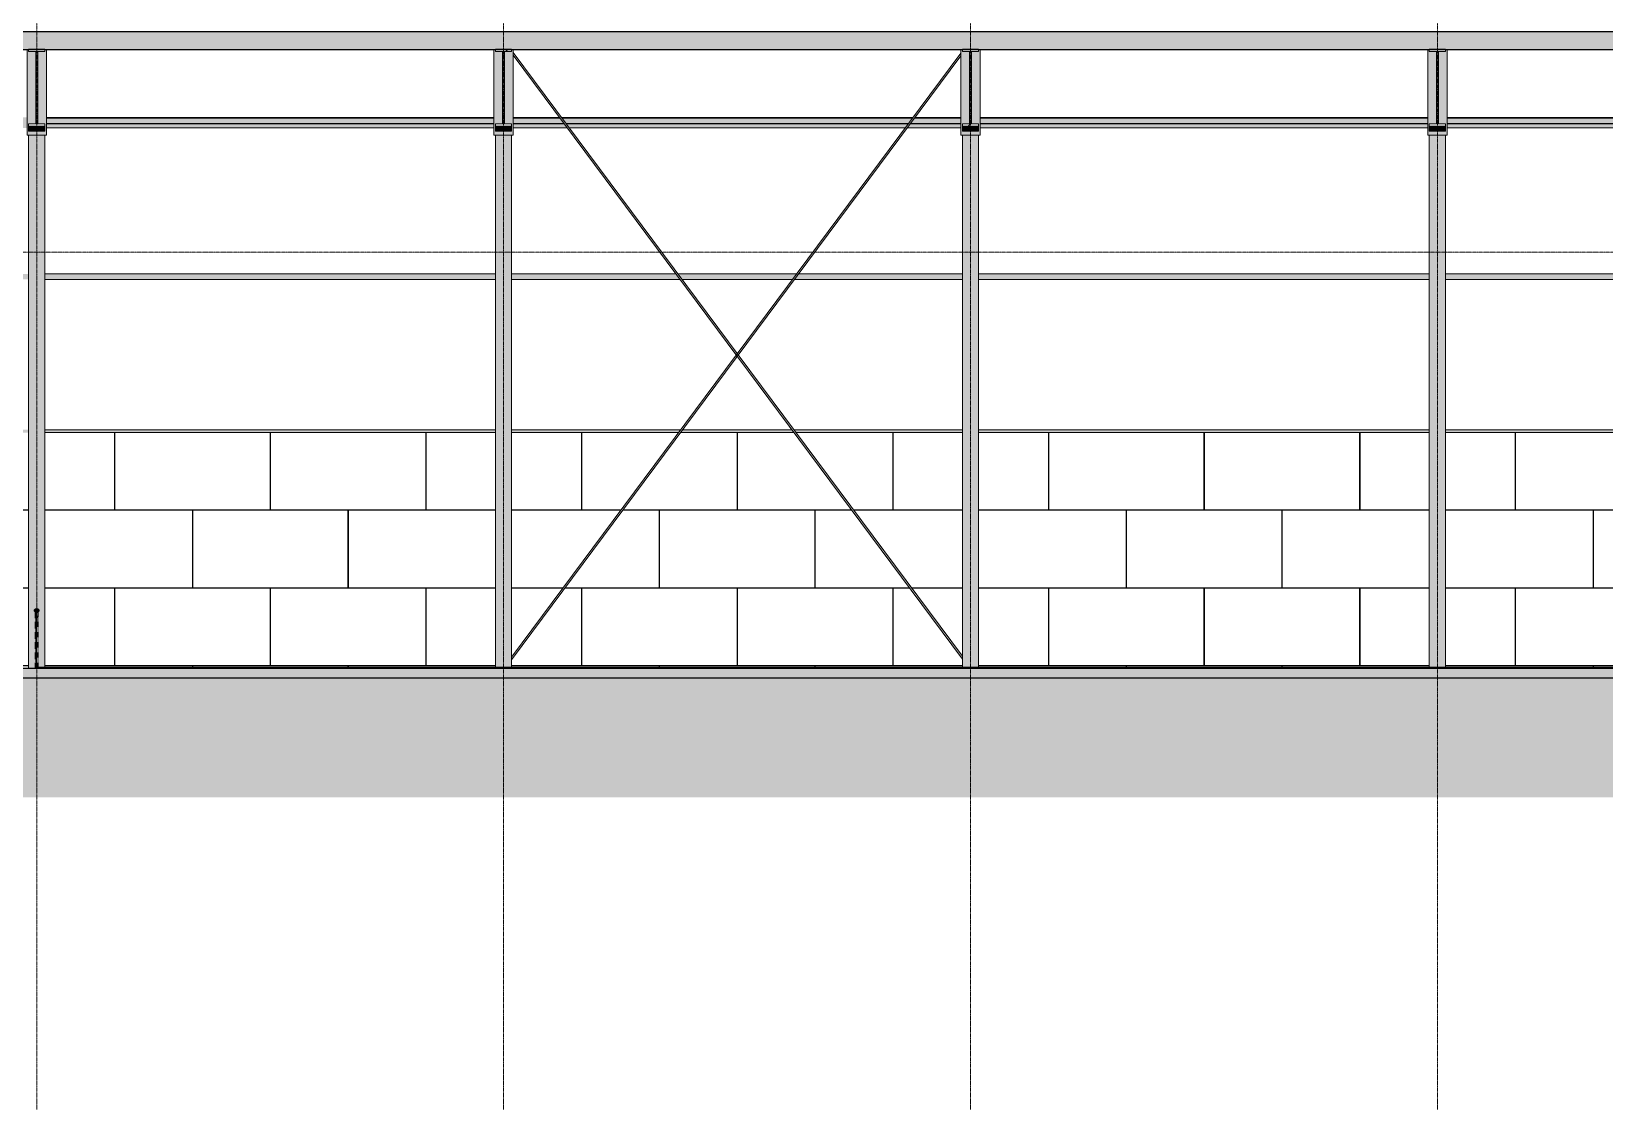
# Model space of a CAD drawing. Header units: inches. Extents: x 21380 to 98133, y -290 to 853.
# Drawn here: x 23083 to 24058, y -273 to 395 of the extents above; entities that cross this region are included whole.
import ezdxf

# ---------------------------------------------------------------- set-up
doc = ezdxf.new("R2010")
doc.units = ezdxf.units.IN
doc.header["$MEASUREMENT"] = 0
doc.linetypes.add('Dash 1_16_', pattern=[0.125, 0.0625, -0.0625])
doc.linetypes.add('Grid Line 1_2_', pattern=[0.875, 0.5, -0.125, 0.125, -0.125])
for name, color, linetype, lineweight in [('A-CLNG', 13, 'Continuous', 9), ('A-CLNG-PATT', 13, 'Continuous', 25), ('A-FLOR', 192, 'Continuous', 9), ('A-FLOR-HRAL', 11, 'Continuous', 9), ('A-FLOR-LEVL', 51, 'Continuous', 9), ('A-FLOR-PATT', 8, 'Continuous', 25), ('A-WALL', 113, 'Continuous', 9), ('A-WALL-PATT', 111, 'Continuous', 25), ('C-TOPO', 7, 'Continuous', 9), ('S-BEAM', 12, 'Continuous', 9), ('S-GRID', 1, 'Continuous', 9)]:
    doc.layers.add(name, color=color, linetype=linetype, lineweight=lineweight)
pattern_1 = [(45, (22097.104, 100.19), (-19.00703, 19.00703), []), (45, (22097.104, 128.99), (-19.00703, 19.00703), [])]

# ---------------------------------------------------------------- blocks, each defined once
blk = doc.blocks.new('Struct_Xcel_Sports Complex_rvt-1-Building Section - East_West looking North')
at = {"layer": 'A-FLOR-PATT', "lineweight": 9}
h = blk.add_hatch(dxfattribs=at)
h.set_pattern_fill('FP_8', style=0, pattern_type=2)
h.set_pattern_definition([(50, (22097.104, 100.19), (55.0854, -4.81984), [5.76, -63.36]), (355, (22097.104, 100.19), (-10.6557, 57.7685), [4.608, -50.688]), (100.451, (22101.695, 99.787), (44.4295, 52.94866), [4.895, -53.848]), (46.184, (22097.104, 115.55), (81.9644, -12.7121), [8.64, -95.04]), (96.636, (22103.935, 114.49), (71.7815, 74.8124), [7.343, -80.772]), (351.184, (22097.1, 115.55), (71.782, 74.8124), [6.912, -76.032]), (21, (22104.784, 111.71), (45.84207, -30.92146), [5.76, -63.36]), (326, (22104.784, 111.71), (18.6871, 55.6915), [4.608, -50.688]), (71.451, (22108.605, 109.13), (64.5289, 24.7701), [4.895, -53.848]), (37.5, (22097.104, 100.189), (0.93389, 25.56682), [2.534, -47.539, 2.534, -48.922, -50.88]), (37.5, (22097.104, 100.189), (0.93389, 25.56682), [-101.53, 2.534, -48.346]), (7.5, (22097.104, 100.19), (20.20404, 30.2913), [2.534, -26.803, 2.534, -46.387, -19.392]), (7.5, (22097.104, 100.19), (20.20404, 30.2913), [-78.259, 2.534, -16.858]), (327.5, (22079.978, 100.19), (40.99778, -1.7324), [2.534, -16.666, 2.534, -57.37, -79.488]), (327.5, (22079.978, 100.19), (40.99778, -1.7324), [-79.104, 2.534, -76.954]), (317.5, (22072.298, 100.19), (44.78888, 7.68784), [2.534, -22.426, 2.534, -37.248, -56.448]), (317.5, (22072.298, 100.19), (44.78888, 7.68784), [-64.742, 2.534, -53.914])])
h.paths.add_polyline_path([(22772.64, -6), (26273.39, -6), (26273.39, 0), (22772.64, 0), (22772.64, -1.69)], flags=0)
at = {"layer": 'A-FLOR', "color": 250, "lineweight": 25}
for p, q in [((26273.39, 0), (22772.64, 0)), ((26273.39, -6), (22772.64, -6))]:
    blk.add_line(p, q, dxfattribs=at)
blk = doc.blocks.new('Railing - 3_4_-939654-Building Section - East_West looking North')
at = {"layer": 'A-FLOR-HRAL', "linetype": 'Dash 1_16_', "transparency": 33554432}
blk.add_hatch(color=256, dxfattribs=at).paths.add_polyline_path([(23085.88, 0), (23085.89, 0), (23085.89, 1), (23086.27, 1), (23086.27, 34.87), (23085.52, 34.87), (23085.52, 0), (23085.63, 0)], flags=0)
at = {"layer": 'A-FLOR-HRAL', "linetype": 'Dash 1_16_'}
for p, q in [((23086.27, 34.87), (23085.52, 34.87)), ((23085.52, 34.87), (23085.52, 32.5)), ((23085.52, 34.87), (23086.27, 34.87)), ((23085.52, 31.5), (23085.52, 34.87)), ((23085.52, 32.5), (23085.52, 31.5)), ((23085.52, 31.5), (23085.52, 28.5)), ((23085.52, 28.5), (23085.52, 31.5)), ((23086.27, 32.5), (23086.27, 34.87)), ((23086.27, 32.5), (23086.27, 34.87)), ((23086.27, 31.5), (23086.27, 32.5)), ((23086.27, 31.5), (23086.27, 32.5)), ((23086.27, 28.5), (23086.27, 31.5)), ((23086.27, 28.5), (23086.27, 31.5)), ((23085.52, 28.5), (23085.52, 27.5)), ((23085.52, 27.5), (23085.52, 28.5)), ((23085.52, 27.5), (23085.52, 0)), ((23085.52, 0), (23085.52, 27.5)), ((23086.27, 27.5), (23086.27, 28.5)), ((23086.27, 27.5), (23086.27, 28.5)), ((23086.27, 1), (23086.27, 27.5)), ((23086.27, 1), (23086.27, 27.5))]:
    blk.add_line(p, q, dxfattribs=at)
blk = doc.blocks.new('Railing - 2_ 8_-V20-Building Section - East_West looking North')
at = {"layer": 'A-FLOR-HRAL', "transparency": 33554432}
blk.add_hatch(color=256, dxfattribs=at).paths.add_polyline_path([(23085.88, 4), (23085.88, 27.5), (23085.63, 27.5), (23085.63, 4)], flags=0)
at = {"layer": 'A-FLOR-HRAL', "linetype": 'Dash 1_16_'}
for p, q in [((23085.63, 27.5), (23085.63, 4)), ((23085.88, 27.5), (23085.63, 27.5)), ((23085.88, 4), (23085.88, 27.5)), ((23085.88, 4), (23085.63, 4))]:
    blk.add_line(p, q, dxfattribs=at)
at = {"layer": 'A-FLOR-HRAL'}
for p, q in [((23085.63, 27.5), (23085.63, 4)), ((23085.63, 27.5), (23085.88, 27.5)), ((23085.88, 4), (23085.88, 27.5)), ((23085.63, 4), (23085.88, 4))]:
    blk.add_line(p, q, dxfattribs=at)
blk = doc.blocks.new('Railing - 2_ x 1_2_-V21-Building Section - East_West looking North')
at = {"layer": 'A-FLOR-HRAL', "linetype": 'Dash 1_16_', "transparency": 33554432}
blk.add_hatch(color=256, dxfattribs=at).paths.add_polyline_path([(23084.89, 0), (23085.89, 0), (23085.89, 1), (23086.89, 1), (23086.89, 34.87), (23084.89, 34.87), (23084.89, 27.5)], flags=0)
at = {"layer": 'A-FLOR-HRAL', "linetype": 'Dash 1_16_'}
for p, q in [((23086.89, 34.87), (23084.89, 34.87)), ((23084.89, 34.87), (23084.89, 0)), ((23084.89, 34.87), (23086.89, 34.87)), ((23084.89, 0), (23084.89, 34.87)), ((23086.89, 1), (23086.89, 34.87)), ((23086.89, 1), (23086.89, 34.87))]:
    blk.add_line(p, q, dxfattribs=at)
blk = doc.blocks.new('Railing - 2_ 8_-939652-Building Section - East_West looking North')
at = {"layer": 'A-FLOR-HRAL', "linetype": 'Dash 1_16_', "transparency": 33554432}
blk.add_hatch(color=256, dxfattribs=at).paths.add_polyline_path([(24603.647515, 4), (24603.647515, 27.5), (24603.397515, 27.5), (24603.397515, 4)], flags=0)
at = {"layer": 'A-FLOR-HRAL', "linetype": 'Dash 1_16_'}
for p, q in [((24603.397515, 4), (24603.397515, 27.5)), ((24603.397515, 27.5), (24603.397515, 4)), ((24603.397515, 27.5), (24603.647515, 27.5)), ((24603.397515, 27.5), (24603.647515, 27.5)), ((24603.647515, 4), (24603.647515, 27.5)), ((24603.647515, 27.5), (24603.647515, 4)), ((24603.647515, 4), (24603.397515, 4)), ((24603.397515, 4), (24603.647515, 4))]:
    blk.add_line(p, q, dxfattribs=at)
blk = doc.blocks.new('Railing - Railing-939582-Building Section - East_West looking North')
at = {"layer": 'A-FLOR-HRAL', "linetype": 'Dash 1_16_', "transparency": 33554432}
for points in [[(23085.73, 34.88), (23086.35, 34.93), (23086.89, 35.16), (23087.26, 35.54), (23087.36, 35.77), (23087.36, 36.23), (23087.1, 36.66), (23086.64, 36.97), (23086.05, 37.12), (23085.43, 37.07), (23084.89, 36.84), (23084.52, 36.46), (23084.42, 36.23), (23084.42, 35.77), (23084.68, 35.34), (23085.14, 35.03), (23085.43, 34.93)], [(23085.39, 31.5), (23086.39, 31.5), (23086.39, 32.5), (23085.39, 32.5)], [(23085.39, 27.5), (23086.39, 27.5), (23086.39, 28.5), (23085.39, 28.5)]]:
    blk.add_hatch(color=256, dxfattribs=at).paths.add_polyline_path(points, flags=0)
at = {"layer": 'A-FLOR-HRAL', "linetype": 'Dash 1_16_'}
for p, q in [((23084.39, 36), (23084.42, 36.23)), ((23084.42, 35.77), (23084.39, 36)), ((23084.42, 36.23), (23084.52, 36.46)), ((23085.43, 34.93), (23085.14, 35.03)), ((23085.39, 31.5), (23085.39, 32.5)), ((23085.39, 32.5), (23085.52, 32.5)), ((23085.52, 31.5), (23085.39, 31.5)), ((23085.73, 34.88), (23085.43, 34.93)), ((23085.52, 32.5), (23086.27, 32.5)), ((23086.27, 31.5), (23085.52, 31.5)), ((23085.73, 37.12), (23086.05, 37.12)), ((23086.05, 37.12), (23086.35, 37.07)), ((23086.27, 32.5), (23086.39, 32.5)), ((23086.39, 31.5), (23086.27, 31.5)), ((23086.39, 32.5), (23086.39, 31.5)), ((23086.89, 36.84), (23087.1, 36.66)), ((23087.1, 36.66), (23087.26, 36.46)), ((23087.26, 35.54), (23087.1, 35.34)), ((23087.26, 36.46), (23087.36, 36.23)), ((23087.36, 35.77), (23087.26, 35.54)), ((23087.36, 36.23), (23087.39, 36)), ((23087.39, 36), (23087.36, 35.77)), ((23085.39, 27.5), (23085.39, 28.5)), ((23085.39, 28.5), (23085.52, 28.5)), ((23085.52, 27.5), (23085.39, 27.5)), ((23085.52, 28.5), (23086.27, 28.5)), ((23085.63, 27.5), (23085.52, 27.5)), ((23085.88, 27.5), (23085.63, 27.5)), ((23086.27, 27.5), (23085.88, 27.5)), ((23086.27, 28.5), (23086.39, 28.5)), ((23086.39, 27.5), (23086.27, 27.5)), ((23086.39, 28.5), (23086.39, 27.5))]:
    blk.add_line(p, q, dxfattribs=at)
at = {"layer": 'A-FLOR-HRAL'}
for p, q in [((23086.39, 32.5), (23085.39, 32.5)), ((23085.39, 32.5), (23085.39, 31.5)), ((23085.39, 31.5), (23086.39, 31.5)), ((23086.39, 32.5), (23086.39, 31.5)), ((23086.39, 28.5), (23085.39, 28.5)), ((23085.39, 28.5), (23085.39, 27.5)), ((23085.39, 27.5), (23086.39, 27.5)), ((23086.39, 28.5), (23086.39, 27.5))]:
    blk.add_line(p, q, dxfattribs=at)
at = {"layer": 'A-FLOR-HRAL', "flags": 128}
for points in [[(23084.39, 36), (23084.42, 36.23), (23084.52, 36.46), (23084.68, 36.66), (23084.89, 36.84), (23085.14, 36.97), (23085.43, 37.07), (23085.73, 37.12), (23086.05, 37.12), (23086.35, 37.07), (23086.64, 36.97), (23086.89, 36.84), (23087.1, 36.66), (23087.26, 36.46), (23087.36, 36.23), (23087.39, 36)], [(23084.39, 36), (23084.42, 35.77), (23084.52, 35.54), (23084.68, 35.34), (23084.89, 35.16), (23085.14, 35.03), (23085.43, 34.93), (23085.73, 34.88), (23086.05, 34.88), (23086.35, 34.93), (23086.64, 35.03), (23086.89, 35.16), (23087.1, 35.34), (23087.26, 35.54), (23087.36, 35.77), (23087.39, 36)]]:
    blk.add_lwpolyline(points, dxfattribs=at)
at = {"layer": 'A-FLOR-HRAL', "linetype": 'Dash 1_16_', "flags": 128}
for points in [[(23084.68, 35.34), (23084.52, 35.54), (23084.42, 35.77)], [(23084.52, 36.46), (23084.68, 36.66), (23084.89, 36.84), (23085.14, 36.97)], [(23085.14, 35.03), (23084.89, 35.16), (23084.68, 35.34)], [(23085.14, 36.97), (23085.43, 37.07), (23085.73, 37.12)], [(23086.35, 34.93), (23086.05, 34.88), (23085.73, 34.88)], [(23086.35, 37.07), (23086.64, 36.97), (23086.89, 36.84)], [(23087.1, 35.34), (23086.89, 35.16), (23086.64, 35.03), (23086.35, 34.93)]]:
    blk.add_lwpolyline(points, dxfattribs=at)
for name in ['Railing - 2_ x 1_2_-V21-Building Section - East_West looking North', 'Railing - 2_ x 1_2_-V21-Building Section - East_West looking North', 'Railing - 3_4_-939654-Building Section - East_West looking North', 'Railing - 2_ 8_-V20-Building Section - East_West looking North']:
    blk.add_blockref(name, (0, 0))
at = {"extrusion": (0, 0, -1)}
blk.add_blockref('Railing - 2_ 8_-939652-Building Section - East_West looking North', (-47689.28, 0), dxfattribs=at)
blk = doc.blocks.new('columns and girder2 - one-V27-Building Section - East_West looking North')
at = {"layer": 'S-BEAM'}
for points in [[(23949.39, 330.48), (23960.39, 330.48), (23960.39, 383.47), (23959.39, 383.47), (23959.39, 382.3), (23955.02, 382.3), (23955.02, 337.54), (23959.39, 337.54), (23959.39, 332.92), (23949.39, 332.92), (23949.39, 337.54), (23953.77, 337.54), (23953.77, 382.3), (23949.39, 382.3), (23949.39, 383.47), (23948.39, 383.47), (23948.39, 330.48)], [(23949.39, 332.92), (23959.39, 332.92), (23959.39, 336.02), (23949.39, 336.02)], [(23949.39, 1), (23959.39, 1), (23959.39, 330.48), (23949.39, 330.48), (23949.39, 232.68)]]:
    blk.add_hatch(color=256, dxfattribs=at).paths.add_polyline_path(points, flags=0)
h = blk.add_hatch(dxfattribs=at)
h.set_pattern_fill('FP_1', color=256, style=0, pattern_type=2)
h.set_pattern_definition(pattern_1)
h.paths.add_polyline_path([(23953.77, 337.54), (23955.02, 337.54), (23955.02, 382.3), (23953.77, 382.3)], flags=0)
for p, q in [((23948.39, 330.48), (23948.39, 383.47)), ((23960.39, 383.47), (23960.39, 330.48)), ((23949.39, 332.92), (23949.39, 336.02)), ((23949.39, 332.92), (23959.39, 332.92)), ((23959.39, 336.02), (23959.39, 332.92)), ((23948.39, 330.48), (23960.39, 330.48)), ((23949.39, 1), (23949.39, 330.48)), ((23959.39, 330.48), (23959.39, 1))]:
    blk.add_line(p, q, dxfattribs=at)
at = {"layer": 'S-BEAM', "lineweight": 15}
for p, q in [((23949.39, 382.3), (23949.39, 383.8)), ((23949.39, 383.8), (23959.39, 383.8)), ((23949.39, 382.3), (23959.39, 382.3)), ((23953.77, 337.54), (23953.77, 382.3)), ((23953.77, 382.3), (23955.02, 382.3)), ((23955.02, 382.3), (23955.02, 337.54)), ((23959.39, 383.8), (23959.39, 382.3)), ((23949.39, 336.02), (23949.39, 337.54)), ((23949.39, 337.54), (23959.39, 337.54)), ((23949.39, 336.02), (23959.39, 336.02)), ((23953.77, 337.54), (23955.02, 337.54)), ((23959.39, 337.54), (23959.39, 336.02))]:
    blk.add_line(p, q, dxfattribs=at)
blk = doc.blocks.new('columns and girder2 - one-V28-Building Section - East_West looking North')
at = {"layer": 'S-BEAM'}
for points in [[(23664.27, 330.48), (23670.89, 330.48), (23670.89, 383.47), (23669.89, 383.47), (23669.89, 382.3), (23665.52, 382.3), (23665.52, 337.54), (23669.89, 337.54), (23669.89, 332.92), (23659.89, 332.92), (23659.89, 337.54), (23664.27, 337.54), (23664.27, 382.3), (23659.89, 382.3), (23659.89, 383.47), (23658.89, 383.47), (23658.89, 330.48), (23661.84, 330.48)], [(23659.89, 332.92), (23669.89, 332.92), (23669.89, 336.02), (23659.89, 336.02)], [(23659.89, 1), (23669.89, 1), (23669.89, 330.48), (23659.89, 330.48), (23659.89, 76.43)]]:
    blk.add_hatch(color=256, dxfattribs=at).paths.add_polyline_path(points, flags=0)
h = blk.add_hatch(dxfattribs=at)
h.set_pattern_fill('FP_1', color=256, style=0, pattern_type=2)
h.set_pattern_definition(pattern_1)
h.paths.add_polyline_path([(23659.89, 336.02), (23669.89, 336.02), (23669.89, 337.54), (23659.89, 337.54)], flags=0)
h.paths.add_polyline_path([(23659.89, 382.3), (23669.89, 382.3), (23669.89, 383.8), (23659.89, 383.8)], flags=0)
h = blk.add_hatch(dxfattribs=at)
h.set_pattern_fill('FP_1', color=256, style=0, pattern_type=2)
h.set_pattern_definition(pattern_1)
h.paths.add_polyline_path([(23664.27, 337.54), (23665.52, 337.54), (23665.52, 382.3), (23664.27, 382.3), (23664.27, 349.86)], flags=0)
for p, q in [((23658.89, 330.48), (23658.89, 383.47)), ((23670.89, 383.47), (23670.89, 330.48)), ((23659.89, 332.92), (23659.89, 336.02)), ((23659.89, 332.92), (23669.89, 332.92)), ((23669.89, 336.02), (23669.89, 332.92)), ((23658.89, 330.48), (23670.89, 330.48)), ((23659.89, 1), (23659.89, 330.48)), ((23669.89, 330.48), (23669.89, 1))]:
    blk.add_line(p, q, dxfattribs=at)
at = {"layer": 'S-BEAM', "lineweight": 15}
for p, q in [((23659.89, 382.3), (23659.89, 383.8)), ((23659.89, 383.8), (23669.89, 383.8)), ((23659.89, 382.3), (23669.89, 382.3)), ((23664.27, 337.54), (23664.27, 382.3)), ((23664.27, 382.3), (23665.52, 382.3)), ((23665.52, 382.3), (23665.52, 337.54)), ((23669.89, 383.8), (23669.89, 382.3)), ((23659.89, 336.02), (23659.89, 337.54)), ((23659.89, 337.54), (23669.89, 337.54)), ((23659.89, 336.02), (23669.89, 336.02)), ((23664.27, 337.54), (23665.52, 337.54)), ((23669.89, 337.54), (23669.89, 336.02))]:
    blk.add_line(p, q, dxfattribs=at)
blk = doc.blocks.new('columns and girder2 - one-V29-Building Section - East_West looking North')
at = {"layer": 'S-BEAM'}
for points in [[(23376.02, 330.48), (23381.39, 330.48), (23381.39, 383.47), (23380.39, 383.47), (23380.39, 382.3), (23376.02, 382.3), (23376.02, 337.54), (23380.39, 337.54), (23380.39, 332.92), (23370.39, 332.92), (23370.39, 337.54), (23374.77, 337.54), (23374.77, 382.3), (23370.39, 382.3), (23370.39, 383.47), (23369.39, 383.47), (23369.39, 330.48), (23374.77, 330.48)], [(23370.39, 332.92), (23380.39, 332.92), (23380.39, 336.02), (23370.39, 336.02)], [(23370.39, 1), (23380.39, 1), (23380.39, 330.48), (23370.39, 330.48), (23370.39, 76.43)]]:
    blk.add_hatch(color=256, dxfattribs=at).paths.add_polyline_path(points, flags=0)
h = blk.add_hatch(dxfattribs=at)
h.set_pattern_fill('FP_1', color=256, style=0, pattern_type=2)
h.set_pattern_definition(pattern_1)
h.paths.add_polyline_path([(23380.39, 336.02), (23380.39, 337.54), (23370.39, 337.54), (23370.39, 336.02)], flags=0)
h.paths.add_polyline_path([(23370.39, 382.3), (23380.39, 382.3), (23380.39, 383.8), (23370.39, 383.8)], flags=0)
h = blk.add_hatch(dxfattribs=at)
h.set_pattern_fill('FP_1', color=256, style=0, pattern_type=2)
h.set_pattern_definition(pattern_1)
h.paths.add_polyline_path([(23374.77, 337.54), (23376.02, 337.54), (23376.02, 382.3), (23374.77, 382.3), (23374.77, 349.86)], flags=0)
for p, q in [((23369.39, 330.48), (23369.39, 383.47)), ((23381.39, 383.47), (23381.39, 330.48)), ((23370.39, 332.92), (23370.39, 336.02)), ((23370.39, 332.92), (23380.39, 332.92)), ((23380.39, 336.02), (23380.39, 332.92)), ((23369.39, 330.48), (23381.39, 330.48)), ((23370.39, 1), (23370.39, 330.48)), ((23380.39, 330.48), (23380.39, 1))]:
    blk.add_line(p, q, dxfattribs=at)
at = {"layer": 'S-BEAM', "lineweight": 15}
for p, q in [((23370.39, 382.3), (23370.39, 383.8)), ((23370.39, 383.8), (23380.39, 383.8)), ((23370.39, 382.3), (23380.39, 382.3)), ((23374.77, 337.54), (23374.77, 382.3)), ((23374.77, 382.3), (23376.02, 382.3)), ((23376.02, 382.3), (23376.02, 337.54)), ((23380.39, 383.8), (23380.39, 382.3)), ((23370.39, 336.02), (23370.39, 337.54)), ((23370.39, 337.54), (23380.39, 337.54)), ((23370.39, 336.02), (23380.39, 336.02)), ((23374.77, 337.54), (23376.02, 337.54)), ((23380.39, 337.54), (23380.39, 336.02))]:
    blk.add_line(p, q, dxfattribs=at)
blk = doc.blocks.new('columns and girder2 - one-V30-Building Section - East_West looking North')
at = {"layer": 'S-BEAM'}
for points in [[(23080.89, 330.48), (23091.89, 330.48), (23091.89, 383.47), (23090.89, 383.47), (23090.89, 382.3), (23086.52, 382.3), (23086.52, 337.54), (23090.89, 337.54), (23090.89, 332.92), (23080.89, 332.92), (23080.89, 337.54), (23085.27, 337.54), (23085.27, 382.3), (23080.89, 382.3), (23080.89, 383.47), (23079.89, 383.47), (23079.89, 330.48)], [(23090.89, 332.92), (23090.89, 336.02), (23080.89, 336.02), (23080.89, 332.92)], [(23085.89, 0), (23085.89, 1), (23090.89, 1), (23090.89, 330.48), (23080.89, 330.48), (23080.89, 0), (23085.88, 0)]]:
    blk.add_hatch(color=256, dxfattribs=at).paths.add_polyline_path(points, flags=0)
h = blk.add_hatch(dxfattribs=at)
h.set_pattern_fill('FP_1', color=256, style=0, pattern_type=2)
h.set_pattern_definition(pattern_1)
h.paths.add_polyline_path([(23085.27, 337.54), (23086.52, 337.54), (23086.52, 382.3), (23085.27, 382.3)], flags=0)
for p, q in [((23079.89, 330.48), (23079.89, 383.47)), ((23091.89, 383.47), (23091.89, 330.48)), ((23080.89, 332.92), (23080.89, 336.02)), ((23080.89, 332.92), (23090.89, 332.92)), ((23090.89, 336.02), (23090.89, 332.92)), ((23079.89, 330.48), (23091.89, 330.48)), ((23080.89, 0), (23080.89, 330.48)), ((23090.89, 330.48), (23090.89, 1))]:
    blk.add_line(p, q, dxfattribs=at)
at = {"layer": 'S-BEAM', "lineweight": 15}
for p, q in [((23080.89, 382.3), (23080.89, 383.8)), ((23080.89, 383.8), (23090.89, 383.8)), ((23080.89, 382.3), (23090.89, 382.3)), ((23085.27, 337.54), (23085.27, 382.3)), ((23085.27, 382.3), (23086.52, 382.3)), ((23086.52, 382.3), (23086.52, 337.54)), ((23090.89, 383.8), (23090.89, 382.3)), ((23080.89, 336.02), (23080.89, 337.54)), ((23080.89, 337.54), (23090.89, 337.54)), ((23080.89, 336.02), (23090.89, 336.02)), ((23085.27, 337.54), (23086.52, 337.54)), ((23090.89, 337.54), (23090.89, 336.02))]:
    blk.add_line(p, q, dxfattribs=at)
blk = doc.blocks.new('Girt_Z - 10_D-1223956-Building Section - East_West looking North')
at = {"layer": 'S-BEAM'}
h = blk.add_hatch(color=256, dxfattribs=at)
h.paths.add_polyline_path([(26259.39, 146.25), (26259.39, 148.06), (26256.43, 148.06), (26256.43, 146.25), (26258.7, 146.25)], flags=0)
h.paths.add_polyline_path([(25998.27, 146.25), (25998.27, 148.06), (25985.89, 148.06), (25985.89, 146.25)], flags=0)
h.paths.add_polyline_path([(25999.52, 146.25), (26017.89, 146.28), (26017.89, 148.06), (25999.52, 148.06), (25999.52, 146.26)], flags=0)
h.paths.add_polyline_path([(26244.43, 146.25), (26249.8, 146.25), (26249.8, 148.06), (26244.43, 148.06)], flags=0)
h.paths.add_polyline_path([(26019.14, 146.25), (26201.8, 146.25), (26201.8, 148.06), (26019.14, 148.06), (26019.14, 146.28)], flags=0)
h.paths.add_polyline_path([(26237.8, 146.25), (26237.8, 148.06), (26232.43, 148.06), (26232.43, 146.25)], flags=0)
h.paths.add_polyline_path([(26225.8, 146.25), (26225.8, 148.06), (26220.43, 148.06), (26220.43, 146.25), (26223.61, 146.25)], flags=0)
h.paths.add_polyline_path([(26213.8, 146.25), (26213.8, 148.06), (26208.43, 148.06), (26208.43, 146.25)], flags=0)
h.paths.add_polyline_path([(23370.39, 146.25), (23370.39, 148.06), (23090.89, 148.06), (23090.89, 146.25), (23275.82, 146.25)], flags=0)
h.paths.add_polyline_path([(23380.39, 146.25), (23483.87, 146.25), (23485.19, 148.06), (23380.39, 148.06)], flags=0)
h.paths.add_polyline_path([(23080.89, 146.25), (23080.89, 148.06), (22799.39, 148.06), (22799.39, 146.25), (23037.52, 146.25)], flags=0)
h.paths.add_polyline_path([(25968.77, 146.25), (25975.89, 146.25), (25975.89, 148.06), (25696.39, 148.06), (25696.39, 146.25), (25942.87, 146.25)], flags=0)
h.paths.add_polyline_path([(23486.3, 146.25), (23555.48, 146.25), (23554.1, 148.06), (23486.47, 148.06), (23485.14, 146.25), (23485.5, 146.25)], flags=0)
h.paths.add_polyline_path([(25686.39, 146.25), (25686.39, 148.06), (25658.17, 148), (25658.17, 146.25), (25662.13, 146.25)], flags=0)
h.paths.add_polyline_path([(25585.63, 146.25), (25586.17, 146.25), (25586.17, 148.06), (25406.89, 148.06), (25406.89, 146.25), (25585.59, 146.25)], flags=0)
h.paths.add_polyline_path([(25396.89, 146.25), (25396.89, 148.06), (25117.39, 148.06), (25117.39, 146.25), (25241.01, 146.25)], flags=0)
h.paths.add_polyline_path([(23605.87, 146.25), (23659.89, 146.25), (23659.89, 148.06), (23555.37, 148.06), (23556.75, 146.25), (23605.42, 146.25)], flags=0)
h.paths.add_polyline_path([(25107.39, 146.25), (25107.39, 148.06), (24992.61, 148), (24992.61, 146.25), (25100.64, 146.25)], flags=0)
h.paths.add_polyline_path([(24920.61, 146.25), (24920.61, 148.06), (24827.89, 148.06), (24827.89, 146.25), (24920.23, 146.25)], flags=0)
h.paths.add_polyline_path([(23669.89, 146.25), (23949.39, 146.25), (23949.39, 148.06), (23669.89, 148.06)], flags=0)
h.paths.add_polyline_path([(24817.89, 146.25), (24817.89, 148.06), (24713.34, 148.06), (24714.72, 146.25), (24749.72, 146.25)], flags=0)
h.paths.add_polyline_path([(23959.39, 146.25), (24238.89, 146.25), (24238.89, 148.06), (23959.39, 148.06)], flags=0)
h.paths.add_polyline_path([(24713.44, 146.25), (24712.07, 148.06), (24644.44, 147.98), (24643.18, 146.25), (24713.44, 146.25)], flags=0)
h.paths.add_polyline_path([(24248.89, 146.25), (24528.39, 146.25), (24528.39, 148.06), (24248.89, 148.06)], flags=0)
h.paths.add_polyline_path([(24538.39, 146.25), (24641.9, 146.25), (24643.22, 148.06), (24538.39, 148.06)], flags=0)
for p, q in [((23090.89, 148.06), (23370.39, 148.06)), ((23380.39, 148.06), (23485.23, 148.06)), ((23486.45, 148.06), (23554.14, 148.06)), ((23555.36, 148.06), (23659.89, 148.06)), ((23669.89, 148.06), (23949.39, 148.06)), ((23959.39, 148.06), (24238.89, 148.06))]:
    blk.add_line(p, q, dxfattribs=at)
blk = doc.blocks.new('Girt_Z - 10_D-V33-Building Section - East_West looking North')
at = {"layer": 'S-BEAM'}
h = blk.add_hatch(color=256, dxfattribs=at)
h.paths.add_polyline_path([(22799.39, 241.19), (23080.89, 241.19), (23080.89, 244.56), (22799.39, 244.56)], flags=0)
h.paths.add_polyline_path([(23555.77, 241.19), (23659.89, 241.19), (23659.89, 244.56), (23558.29, 244.56), (23556.08, 241.6)], flags=0)
h.paths.add_polyline_path([(23521.47, 241.19), (23554.53, 241.19), (23556.99, 244.56), (23483.55, 244.56), (23486.07, 241.19), (23520.69, 241.19)], flags=0)
h.paths.add_polyline_path([(26259.39, 241.19), (26259.39, 244.56), (26256.43, 244.56), (26256.43, 241.19), (26258.7, 241.19)], flags=0)
h.paths.add_polyline_path([(26244.43, 241.19), (26249.8, 241.19), (26249.8, 244.56), (26244.43, 244.56), (26244.43, 242.44)], flags=0)
h.paths.add_polyline_path([(26237.8, 241.19), (26237.8, 244.56), (26232.43, 244.56), (26232.43, 241.19)], flags=0)
h.paths.add_polyline_path([(26225.8, 241.19), (26225.8, 244.56), (26220.43, 244.56), (26220.43, 241.19), (26223.61, 241.19)], flags=0)
h.paths.add_polyline_path([(26208.43, 241.19), (26213.8, 241.19), (26213.8, 244.56), (26208.43, 244.56)], flags=0)
h.paths.add_polyline_path([(26201.8, 241.19), (26201.8, 244.56), (26019.14, 244.56), (26019.14, 241.19), (26188.52, 241.19)], flags=0)
h.paths.add_polyline_path([(23484.82, 241.19), (23482.25, 244.56), (23380.39, 244.56), (23380.39, 241.19), (23484.77, 241.19)], flags=0)
h.paths.add_polyline_path([(26017.89, 241.19), (26017.89, 244.56), (25999.52, 244.56), (25999.52, 241.19), (26013.05, 241.19)], flags=0)
h.paths.add_polyline_path([(25998.27, 241.19), (25998.27, 244.56), (25985.89, 244.56), (25985.89, 241.19), (25995.51, 241.19)], flags=0)
h.paths.add_polyline_path([(25975.89, 241.19), (25975.89, 244.56), (25696.39, 244.56), (25696.39, 241.19), (25942.87, 241.19)], flags=0)
h.paths.add_polyline_path([(25666.61, 241.19), (25686.39, 241.19), (25686.39, 244.56), (25655.02, 244.56), (25653.94, 241.19), (25662.13, 241.19)], flags=0)
h.paths.add_polyline_path([(25650.67, 241.19), (25651.75, 244.56), (25625.49, 244.56), (25625.49, 241.19), (25627.03, 241.19)], flags=0)
h.paths.add_polyline_path([(25618.86, 241.19), (25618.86, 244.56), (25592.6, 244.56), (25593.68, 241.19), (25618.26, 241.19)], flags=0)
h.paths.add_polyline_path([(23669.89, 241.19), (23949.39, 241.19), (23949.39, 244.56), (23669.89, 244.56)], flags=0)
h.paths.add_polyline_path([(25590.41, 241.19), (25589.33, 244.56), (25406.89, 244.56), (25406.89, 241.19), (25580.58, 241.19)], flags=0)
h.paths.add_polyline_path([(25396.89, 241.19), (25396.89, 244.56), (25117.39, 244.56), (25117.39, 241.19), (25241.01, 241.19)], flags=0)
h.paths.add_polyline_path([(23370.39, 241.19), (23370.39, 244.56), (23090.89, 244.56), (23090.89, 241.19), (23275.82, 241.19)], flags=0)
h.paths.add_polyline_path([(23959.39, 241.19), (24238.89, 241.19), (24238.89, 244.56), (23959.39, 244.56)], flags=0)
h.paths.add_polyline_path([(25107.39, 241.19), (25107.39, 244.56), (24989.45, 244.56), (24988.37, 241.19), (25100.64, 241.19)], flags=0)
h.paths.add_polyline_path([(24248.89, 241.19), (24528.39, 241.19), (24528.39, 244.56), (24248.89, 244.56)], flags=0)
h.paths.add_polyline_path([(24985.1, 241.19), (24986.18, 244.56), (24959.92, 244.56), (24959.92, 241.19), (24960.27, 241.19)], flags=0)
h.paths.add_polyline_path([(24538.39, 241.19), (24642.8, 241.19), (24640.24, 244.56), (24538.39, 244.56)], flags=0)
h.paths.add_polyline_path([(24953.29, 241.19), (24953.29, 244.56), (24927.03, 244.56), (24928.11, 241.19), (24951.5, 241.19)], flags=0)
h.paths.add_polyline_path([(24924.84, 241.19), (24923.76, 244.56), (24827.89, 244.56), (24827.89, 241.19), (24915.01, 241.19)], flags=0)
h.paths.add_polyline_path([(24644.18, 241.19), (24712.55, 241.19), (24715, 244.56), (24641.54, 244.56), (24644.05, 241.19)], flags=0)
h.paths.add_polyline_path([(24817.89, 241.19), (24817.89, 244.56), (24716.3, 244.56), (24713.79, 241.19), (24749.72, 241.19)], flags=0)
for p, q in [((23090.89, 244.56), (23370.39, 244.56)), ((23380.39, 244.56), (23482.33, 244.56)), ((23483.52, 244.56), (23557.07, 244.56)), ((23558.25, 244.56), (23659.89, 244.56)), ((23669.89, 244.56), (23949.39, 244.56)), ((23959.39, 244.56), (24238.89, 244.56)), ((23090.89, 241.19), (23370.39, 241.19)), ((23380.39, 241.19), (23484.84, 241.19)), ((23486.03, 241.19), (23554.55, 241.19)), ((23555.74, 241.19), (23659.89, 241.19)), ((23669.89, 241.19), (23949.39, 241.19)), ((23959.39, 241.19), (24238.89, 241.19))]:
    blk.add_line(p, q, dxfattribs=at)
blk = doc.blocks.new('Girt_Z - 10_D-V34-Building Section - East_West looking North')
at = {"layer": 'S-BEAM'}
h = blk.add_hatch(color=256, dxfattribs=at)
h.paths.add_polyline_path([(26259.39, 341.06), (26259.39, 341.54), (25986.89, 341.54), (25986.89, 341.06), (26258.7, 341.06)], flags=0)
h.paths.add_polyline_path([(24600.59, 341.06), (24786.86, 341.06), (24787.22, 341.54), (24569.37, 341.54), (24569.73, 341.06), (24591.91, 341.06)], flags=0)
h.paths.add_polyline_path([(25974.89, 341.06), (25974.89, 341.54), (25697.39, 341.54), (25697.39, 341.06), (25942.87, 341.06)], flags=0)
h.paths.add_polyline_path([(24567.97, 341.06), (24568.48, 341.06), (24568.13, 341.54), (24539.39, 341.54), (24539.39, 341.06)], flags=0)
h.paths.add_polyline_path([(25685.39, 341.06), (25685.39, 341.54), (25407.89, 341.54), (25407.89, 341.06), (25662.13, 341.06)], flags=0)
h.paths.add_polyline_path([(25395.89, 341.06), (25395.89, 341.54), (25118.39, 341.54), (25118.39, 341.06), (25241.01, 341.06)], flags=0)
h.paths.add_polyline_path([(24788.11, 341.06), (24816.89, 341.06), (24816.89, 341.54), (24788.47, 341.54)], flags=0)
h.paths.add_polyline_path([(25106.39, 341.06), (25106.39, 341.54), (24828.89, 341.54), (24828.89, 341.06), (25100.64, 341.06)], flags=0)
h.paths.add_polyline_path([(23454.13, 341.06), (23628.86, 341.06), (23629.22, 341.54), (23411.37, 341.54), (23411.73, 341.06), (23442.59, 341.06)], flags=0)
h.paths.add_polyline_path([(23410.48, 341.06), (23410.13, 341.54), (23381.39, 341.54), (23381.39, 341.06), (23410, 341.06)], flags=0)
h.paths.add_polyline_path([(23369.39, 341.06), (23369.39, 341.54), (23091.89, 341.54), (23091.89, 341.06), (23346.01, 341.06)], flags=0)
h.paths.add_polyline_path([(23079.89, 341.06), (23079.89, 341.54), (22799.39, 341.54), (22799.39, 341.06), (22995.08, 341.06)], flags=0)
h.paths.add_polyline_path([(23630.11, 341.06), (23658.89, 341.06), (23658.89, 341.54), (23630.47, 341.54)], flags=0)
h.paths.add_polyline_path([(24527.39, 341.06), (24527.39, 341.54), (24249.89, 341.54), (24249.89, 341.06), (24468.97, 341.06)], flags=0)
h.paths.add_polyline_path([(23670.89, 341.06), (23948.39, 341.06), (23948.39, 341.54), (23670.89, 341.54)], flags=0)
h.paths.add_polyline_path([(24237.89, 341.06), (24237.89, 341.54), (23960.39, 341.54), (23960.39, 341.06), (24118.05, 341.06)], flags=0)
h = blk.add_hatch(color=256, dxfattribs=at)
h.paths.add_polyline_path([(24539.39, 337.69), (24571, 337.69), (24568.48, 341.06), (24539.39, 341.06)], flags=0)
h.paths.add_polyline_path([(24591.91, 337.69), (24784.35, 337.69), (24786.86, 341.06), (24569.73, 341.06), (24572.24, 337.69), (24590.97, 337.69)], flags=0)
h.paths.add_polyline_path([(26259.39, 337.69), (26259.39, 341.06), (25986.89, 341.06), (25986.89, 337.69), (26258.7, 337.69)], flags=0)
h.paths.add_polyline_path([(25974.89, 337.69), (25974.89, 341.06), (25697.39, 341.06), (25697.39, 337.69), (25942.87, 337.69)], flags=0)
h.paths.add_polyline_path([(25685.39, 337.69), (25685.39, 341.06), (25407.89, 341.06), (25407.89, 337.69), (25662.13, 337.69)], flags=0)
h.paths.add_polyline_path([(25395.89, 337.69), (25395.89, 341.06), (25118.39, 341.06), (25118.39, 337.69), (25241.01, 337.69)], flags=0)
h.paths.add_polyline_path([(24785.6, 337.69), (24816.89, 337.69), (24816.89, 341.06), (24788.11, 341.06)], flags=0)
h.paths.add_polyline_path([(25106.39, 337.69), (25106.39, 341.06), (24828.89, 341.06), (24828.89, 337.69), (25100.64, 337.69)], flags=0)
h.paths.add_polyline_path([(23455.49, 337.69), (23626.35, 337.69), (23628.86, 341.06), (23411.73, 341.06), (23414.24, 337.69), (23454.16, 337.69)], flags=0)
h.paths.add_polyline_path([(23627.6, 337.69), (23658.89, 337.69), (23658.89, 341.06), (23630.11, 341.06)], flags=0)
h.paths.add_polyline_path([(23413, 337.69), (23410.48, 341.06), (23381.39, 341.06), (23381.39, 337.69), (23412.52, 337.69)], flags=0)
h.paths.add_polyline_path([(23670.89, 337.69), (23948.39, 337.69), (23948.39, 341.06), (23670.89, 341.06)], flags=0)
h.paths.add_polyline_path([(23960.39, 337.69), (24237.89, 337.69), (24237.89, 341.06), (23960.39, 341.06)], flags=0)
h.paths.add_polyline_path([(22799.39, 337.69), (23079.89, 337.69), (23079.89, 341.06), (22799.39, 341.06)], flags=0)
h.paths.add_polyline_path([(23369.39, 337.69), (23369.39, 341.06), (23091.89, 341.06), (23091.89, 337.69), (23346.01, 337.69)], flags=0)
h.paths.add_polyline_path([(24527.39, 337.69), (24527.39, 341.06), (24249.89, 341.06), (24249.89, 337.69), (24468.97, 337.69)], flags=0)
h = blk.add_hatch(color=256, dxfattribs=at)
h.paths.add_polyline_path([(22799.39, 335), (23079.89, 335), (23079.89, 337.61), (22799.39, 337.61)], flags=0)
h.paths.add_polyline_path([(23562.84, 335), (23624.35, 335), (23626.29, 337.61), (23414.3, 337.61), (23416.24, 335), (23556.56, 335)], flags=0)
h.paths.add_polyline_path([(26259.39, 335), (26259.39, 337.61), (25986.89, 337.61), (25986.89, 335), (26258.7, 335)], flags=0)
h.paths.add_polyline_path([(23625.59, 335), (23658.89, 335), (23658.89, 337.61), (23627.54, 337.61), (23626.75, 336.55)], flags=0)
h.paths.add_polyline_path([(25974.89, 335), (25974.89, 337.61), (25697.39, 337.61), (25697.39, 335), (25942.87, 335)], flags=0)
h.paths.add_polyline_path([(25685.39, 335), (25685.39, 337.61), (25407.89, 337.61), (25407.89, 335), (25662.13, 335)], flags=0)
h.paths.add_polyline_path([(25395.89, 335), (25395.89, 337.61), (25118.39, 337.61), (25118.39, 335), (25241.01, 335)], flags=0)
h.paths.add_polyline_path([(25106.39, 335), (25106.39, 337.61), (24828.89, 337.61), (24828.89, 335), (25100.64, 335)], flags=0)
h.paths.add_polyline_path([(24816.89, 335), (24816.89, 337.61), (24785.54, 337.61), (24783.6, 335), (24784.81, 335)], flags=0)
h.paths.add_polyline_path([(24782.35, 335), (24784.29, 337.61), (24572.3, 337.61), (24574.24, 335), (24781.91, 335)], flags=0)
h.paths.add_polyline_path([(23670.89, 335), (23948.39, 335), (23948.39, 337.61), (23670.89, 337.61)], flags=0)
h.paths.add_polyline_path([(24573, 335), (24571.05, 337.61), (24539.39, 337.61), (24539.39, 335), (24572.5, 335)], flags=0)
h.paths.add_polyline_path([(23415, 335), (23413.05, 337.61), (23381.39, 337.61), (23381.39, 335), (23414.53, 335)], flags=0)
h.paths.add_polyline_path([(23960.39, 335), (24237.89, 335), (24237.89, 337.61), (23960.39, 337.61)], flags=0)
h.paths.add_polyline_path([(24527.39, 335), (24527.39, 337.61), (24249.89, 337.61), (24249.89, 335), (24468.97, 335)], flags=0)
h.paths.add_polyline_path([(23091.89, 335), (23369.39, 335), (23369.39, 337.61), (23091.89, 337.61)], flags=0)
h = blk.add_hatch(color=256, dxfattribs=at)
h.paths.add_polyline_path([(24816.89, 337.61), (24816.89, 337.69), (24785.54, 337.61)], flags=0)
h.paths.add_polyline_path([(24784.29, 337.61), (24784.35, 337.69), (24783.85, 337.61)], flags=0)
h.paths.add_polyline_path([(26259.39, 337.61), (26259.39, 337.69), (26258.7, 337.61)], flags=0)
h.paths.add_polyline_path([(24571.05, 337.61), (24571, 337.69), (24570.55, 337.61)], flags=0)
h.paths.add_polyline_path([(25974.89, 337.61), (25974.89, 337.69), (25942.87, 337.61)], flags=0)
h.paths.add_polyline_path([(24527.39, 337.61), (24527.39, 337.69), (24468.97, 337.61)], flags=0)
h.paths.add_polyline_path([(24237.89, 337.61), (24237.89, 337.69), (24118.05, 337.61)], flags=0)
h.paths.add_polyline_path([(23948.39, 337.61), (23948.39, 337.69), (23837.3, 337.61)], flags=0)
h.paths.add_polyline_path([(23079.89, 337.61), (23079.89, 337.69), (22995.08, 337.61)], flags=0)
for p, q in [((23091.89, 341.54), (23369.39, 341.54)), ((23381.39, 341.54), (23410.13, 341.54)), ((23411.36, 341.54), (23629.22, 341.54)), ((23630.46, 341.54), (23658.89, 341.54)), ((23670.89, 341.54), (23948.39, 341.54)), ((23960.39, 341.54), (24237.89, 341.54)), ((23091.89, 341.06), (23369.39, 341.06)), ((23091.89, 337.69), (23369.39, 337.69)), ((23091.89, 337.61), (23369.39, 337.61)), ((23381.39, 341.06), (23410.48, 341.06)), ((23381.39, 337.69), (23413, 337.69)), ((23381.39, 337.61), (23413.05, 337.61)), ((23411.72, 341.06), (23628.86, 341.06)), ((23414.23, 337.69), (23626.35, 337.69)), ((23414.29, 337.61), (23626.29, 337.61)), ((23627.53, 337.61), (23658.89, 337.61)), ((23627.59, 337.69), (23658.89, 337.69)), ((23630.1, 341.06), (23658.89, 341.06)), ((23670.89, 341.06), (23948.39, 341.06)), ((23670.89, 337.69), (23948.39, 337.69)), ((23670.89, 337.61), (23948.39, 337.61)), ((23960.39, 341.06), (24237.89, 341.06)), ((23960.39, 337.69), (24237.89, 337.69)), ((23960.39, 337.61), (24237.89, 337.61))]:
    blk.add_line(p, q, dxfattribs=at)
blk = doc.blocks.new('Round Bar - 1_-V36-Building Section - East_West looking North')
at = {"layer": 'S-BEAM'}
h = blk.add_hatch(color=256, dxfattribs=at)
h.paths.add_polyline_path([(23520.3, 194.36), (23520.23, 195.28), (23381.39, 381.71), (23381.39, 380.99), (23517.21, 198.5)], flags=0)
h.paths.add_polyline_path([(23659.89, 6.79), (23659.89, 7.63), (23520.87, 194.36), (23520.3, 194.36), (23608.06, 76.43)], flags=0)
h = blk.add_hatch(color=256, dxfattribs=at)
h.paths.add_polyline_path([(23520.3, 194.36), (23381.39, 380.98), (23381.39, 380.15), (23519.72, 194.36), (23520.2, 194.36)], flags=0)
h.paths.add_polyline_path([(23659.89, 5.96), (23659.89, 6.79), (23520.3, 194.22), (23520.33, 193.47), (23607.44, 76.43)], flags=0)
for p, q in [((23521.47, 193.62), (23381.39, 381.83)), ((23381.39, 380.15), (23659.89, 5.96)), ((23659.89, 7.63), (23521.47, 193.62))]:
    blk.add_line(p, q, dxfattribs=at)
blk = doc.blocks.new('Round Bar - 1_-V37-Building Section - East_West looking North')
at = {"layer": 'S-BEAM'}
h = blk.add_hatch(color=256, dxfattribs=at)
h.paths.add_polyline_path([(23520.3, 194.36), (23658.89, 380.59), (23658.89, 381.41), (23520.3, 195.13), (23520.3, 194.49)], flags=0)
h.paths.add_polyline_path([(23380.39, 6.38), (23520.2, 194.36), (23519.61, 194.27), (23380.39, 7.07), (23380.39, 6.49)], flags=0)
h = blk.add_hatch(color=256, dxfattribs=at)
h.paths.add_polyline_path([(23520.3, 194.36), (23520.95, 194.4), (23658.89, 379.85), (23658.89, 380.57), (23521.47, 195.93)], flags=0)
h.paths.add_polyline_path([(23380.39, 5.54), (23520.3, 193.62), (23520.3, 194.36), (23380.39, 6.25), (23380.39, 5.54)], flags=0)
for p, q in [((23658.89, 381.41), (23380.39, 7.21)), ((23380.39, 5.54), (23658.89, 379.74))]:
    blk.add_line(p, q, dxfattribs=at)

msp = doc.modelspace()

# ---------------------------------------------------------------- hatches: boundary and pattern name
at = {"layer": 'A-CLNG-PATT', "lineweight": 9}
h = msp.add_hatch(dxfattribs=at)
h.set_pattern_fill('FP_4', color=256, style=0, pattern_type=2)
h.set_pattern_definition([(161.57, (22098.064, 101.149), (-7.6802237, -0.0009796), [0, -54.643, 6.067, 0]), (18.43, (22096.144, 101.149), (-7.6802237, 0.0009796), [0, -54.643, 6.067, 0]), (108.43, (22098.064, 101.149), (3.8382953, -19.2013653), [18.211, -42.499]), (71.57, (22096.144, 101.149), (3.8382953, 19.2013653), [18.211, -42.499])])
h.paths.add_polyline_path([(26276.25, 383.47), (26281.39, 383.47), (26281.39, 394.73), (22791.52, 394.73), (22791.52, 383.47), (26258.7, 383.47)], flags=0)
at = {"layer": 'A-FLOR', "lineweight": 5}
msp.add_hatch(color=256, dxfattribs=at).paths.add_polyline_path([(24118.05, 0), (24603.39, 0), (24603.39, 1), (23085.89, 1), (23085.89, 0), (23837.3, 0)], flags=0)
at = {"layer": 'A-WALL-PATT', "lineweight": 9}
h = msp.add_hatch(dxfattribs=at)
h.set_pattern_fill('FP_7', color=256, style=0, pattern_type=2)
h.set_pattern_definition([(90, (26077.26, 339.5), (-193, -193), [48, -145]), (180, (26077.26, 339.5), (-2e-14, -193), [96.25, -96.75]), (270, (25981.01, 387.5), (-193, -193), [48, -145]), (180, (26077.26, 387.5), (-2e-14, -193), [96.25, -96.75]), (270, (25980.76, 387.5), (-193, -193), [48, -145]), (180, (25980.76, 387.5), (-2e-14, -193), [96.25, -96.75]), (90, (25884.51, 339.5), (-193, -193), [48, -145]), (180, (25980.76, 339.5), (-2e-14, -193), [96.25, -96.75]), (90, (26029.26, 387.75), (-193, -193), [48, -145]), (180, (26077.51, 387.75), (-2e-14, -193), [48.25, -144.75]), (180, (26077.51, 435.75), (-2e-14, -193), [48.25, -144.75]), (90, (25932.76, 387.75), (-193, -193), [48, -145]), (180, (26029.01, 387.75), (-2e-14, -193), [96.25, -96.75]), (270, (26029.01, 435.75), (-193, -193), [48, -145]), (180, (26029.01, 435.75), (-2e-14, -193), [96.25, -96.75]), (180, (25932.51, 387.75), (-2e-14, -193), [48, -145]), (270, (25932.51, 435.75), (-193, -193), [48, -145]), (180, (25932.51, 435.75), (-2e-14, -193), [48, -145]), (90, (26077.26, 436), (-193, -193), [48, -145]), (180, (26077.26, 436), (-2e-14, -193), [96.25, -96.75]), (270, (25981.01, 484), (-193, -193), [48, -145]), (180, (26077.26, 484), (-2e-14, -193), [96.25, -96.75]), (270, (25980.76, 484), (-193, -193), [48, -145]), (180, (25980.76, 484), (-2e-14, -193), [96.25, -96.75]), (270, (25884.51, 484), (-193, -193), [48, -145]), (180, (25980.76, 436), (-2e-14, -193), [96.25, -96.75]), (90, (26029.26, 484.25), (-193, -193), [48, -145]), (180, (26077.51, 484.25), (-2e-14, -193), [48.25, -144.75]), (180, (26077.51, 532.25), (-2e-14, -193), [48.25, -144.75]), (90, (25932.76, 484.25), (-193, -193), [48, -145]), (180, (26029.01, 484.25), (-2e-14, -193), [96.25, -96.75]), (270, (26029.01, 532.25), (-193, -193), [48, -145]), (180, (26029.01, 532.25), (-2e-14, -193), [96.25, -96.75]), (180, (25932.51, 484.25), (-2e-14, -193), [48, -145]), (270, (25932.51, 532.25), (-193, -193), [48, -145]), (180, (25932.51, 532.25), (-2e-14, -193), [48, -145])])
h.paths.add_polyline_path([(22799.39, 0), (22844.77, 0), (22844.77, 99), (22922.77, 99), (22922.77, 0), (22929.52, 0), (22929.52, 144), (23037.52, 144), (23037.52, 0), (23080.89, 0), (23080.89, 146.25), (22799.39, 146.25), (22799.39, 26.82)], flags=0)
h.paths.add_polyline_path([(25117.39, 1), (25396.89, 1), (25396.89, 146.25), (25117.39, 146.25), (25117.39, 68.96)], flags=0)
h.paths.add_polyline_path([(24960.27, 1), (25107.39, 1), (25107.39, 146.25), (24992.61, 146.25), (24992.61, 114), (24962.08, 113.93), (24961.57, 113.35), (24961.52, 113.28), (24960.68, 107.11), (24960.54, 104.58), (24960.53, 101.31), (24952.61, 101.31), (24952.64, 105.73), (24952.38, 109.05), (24951.54, 113.43), (24951.37, 113.58), (24951.05, 114), (24920.61, 114), (24920.61, 146.25), (24827.89, 146.25), (24827.89, 1)], flags=0)
h.paths.add_polyline_path([(24817.89, 1), (24817.89, 5.88), (24713.42, 146.25), (24643.15, 146.25), (24538.39, 5.46), (24538.39, 1), (24763.83, 1)], flags=0)
h.paths.add_polyline_path([(25406.89, 1), (25686.39, 1), (25686.39, 146.25), (25658.17, 146.25), (25658.17, 114), (25627.65, 113.93), (25627.16, 113.11), (25627.01, 112.5), (25626.34, 108.24), (25626.11, 104.39), (25626.1, 101.31), (25618.17, 101.31), (25618.21, 105.73), (25617.95, 109.05), (25617.11, 113.3), (25616.6, 114), (25586.17, 114), (25586.17, 146.25), (25406.89, 146.25), (25406.89, 78.56)], flags=0)
h.paths.add_polyline_path([(25971.77, 1), (25975.89, 1), (25975.89, 146.25), (25696.39, 146.25), (25696.39, 1), (25929.77, 1), (25929.77, 99), (25971.77, 99), (25971.77, 72.49)], flags=0)
h.paths.add_polyline_path([(24398.79, 1), (24528.39, 1), (24528.39, 146.25), (24248.89, 146.25), (24248.89, 1)], flags=0)
h.paths.add_polyline_path([(24118.05, 1), (24238.89, 1), (24238.89, 146.25), (23959.39, 146.25), (23959.39, 1)], flags=0)
h.paths.add_polyline_path([(23837.3, 1), (23949.39, 1), (23949.39, 146.25), (23669.89, 146.25), (23669.89, 1)], flags=0)
h.paths.add_polyline_path([(23659.89, 1), (23659.89, 5.96), (23555.45, 146.25), (23485.12, 146.25), (23380.39, 5.54), (23380.39, 1), (23605.87, 1)], flags=0)
h.paths.add_polyline_path([(23090.89, 1), (23370.39, 1), (23370.39, 146.25), (23090.89, 146.25), (23090.89, 1.77)], flags=0)
h.paths.add_polyline_path([(24538.39, 7.14), (24641.87, 146.25), (24538.39, 146.25), (24538.39, 49.77)], flags=0)
h.paths.add_polyline_path([(23380.39, 7.21), (23483.84, 146.25), (23380.39, 146.25), (23380.39, 11.37)], flags=0)
h.paths.add_polyline_path([(24817.89, 7.56), (24817.89, 146.25), (24714.69, 146.25), (24780.51, 57.79)], flags=0)
h.paths.add_polyline_path([(23659.89, 7.63), (23659.89, 146.25), (23556.72, 146.25), (23650.44, 20.32)], flags=0)
at = {"layer": 'C-TOPO'}
h = msp.add_hatch(dxfattribs=at)
h.set_pattern_fill('FP_2', color=256, style=0, pattern_type=2)
h.set_pattern_definition([(0, (22097.104, 100.19), (48, 48), [48, -48]), (0, (22097.104, 118.19), (48, 48), [48, -48]), (0, (22097.104, 136.19), (48, 48), [48, -48]), (90, (22103.104, 142.19), (-48, 48), [48, -48]), (90, (22121.104, 142.19), (-48, 48), [48, -48]), (90, (22139.104, 142.19), (-48, 48), [48, -48])])
h.paths.add_polyline_path([(25802.5, -79.81), (26363.98, -79.81), (26363.98, 0), (26283.39, 0), (26283.39, -36), (26286.39, -36), (26286.39, -48), (26268.39, -48), (26268.39, -36), (26273.39, -36), (26273.39, -6), (22772.64, -6), (22772.64, -79.81), (25521.76, -79.81)], flags=0)

# ---------------------------------------------------------------- linework, layer by layer
at = {"layer": 'A-CLNG', "lineweight": 25}
for p, q in [((22791.52, 394.73), (26281.39, 394.73)), ((26281.39, 383.47), (22791.52, 383.47))]:
    msp.add_line(p, q, dxfattribs=at)
at = {"layer": 'A-FLOR', "lineweight": 25}
for p, q in [((23085.89, 0), (23085.89, 1)), ((23085.89, 1), (26271.39, 1)), ((26270.64, 0), (23085.89, 0))]:
    msp.add_line(p, q, dxfattribs=at)
at = {"layer": 'A-FLOR-LEVL', "linetype": 'Grid Line 1_2_'}
for p, q in [((21678.64, 258), (26557.32, 258)), ((21678.64, 0), (26557.32, 0))]:
    msp.add_line(p, q, dxfattribs=at)
at = {"layer": 'A-WALL'}
for p, q in [((23369.39, 335), (23091.89, 335)), ((23415, 335), (23381.39, 335)), ((23624.35, 335), (23416.23, 335)), ((23658.89, 335), (23625.59, 335)), ((23948.39, 335), (23670.89, 335)), ((24237.89, 335), (23960.39, 335)), ((23370.39, 146.25), (23090.89, 146.25)), ((23483.88, 146.25), (23380.39, 146.25)), ((23555.49, 146.25), (23485.11, 146.25)), ((23659.89, 146.25), (23556.71, 146.25)), ((23949.39, 146.25), (23669.89, 146.25)), ((24238.89, 146.25), (23959.39, 146.25))]:
    msp.add_line(p, q, dxfattribs=at)
at = {"layer": 'S-GRID', "linetype": 'Grid Line 1_2_'}
for p, q in [((23085.89, -273.16), (23085.89, 671.89)), ((23085.89, -273.16), (23085.89, 671.89)), ((23375.39, -273.16), (23375.39, 671.89)), ((23375.39, -273.16), (23375.39, 671.89)), ((23664.89, -273.16), (23664.89, 671.89)), ((23664.89, -273.16), (23664.89, 671.89)), ((23954.39, -273.16), (23954.39, 671.89)), ((23954.39, -273.16), (23954.39, 671.89))]:
    msp.add_line(p, q, dxfattribs=at)

# ---------------------------------------------------------------- block references
at = {"lineweight": 5}
msp.add_blockref('Struct_Xcel_Sports Complex_rvt-1-Building Section - East_West looking North', (0, 0), dxfattribs=at)
at = {"layer": 'A-FLOR-HRAL', "linetype": 'Dash 1_16_'}
msp.add_blockref('Railing - Railing-939582-Building Section - East_West looking North', (0, 0), dxfattribs=at)
at = {"layer": 'S-BEAM'}
for name in ['columns and girder2 - one-V30-Building Section - East_West looking North', 'columns and girder2 - one-V29-Building Section - East_West looking North', 'Round Bar - 1_-V37-Building Section - East_West looking North', 'Round Bar - 1_-V36-Building Section - East_West looking North', 'columns and girder2 - one-V28-Building Section - East_West looking North', 'columns and girder2 - one-V27-Building Section - East_West looking North', 'Girt_Z - 10_D-V34-Building Section - East_West looking North', 'Girt_Z - 10_D-V33-Building Section - East_West looking North', 'Girt_Z - 10_D-1223956-Building Section - East_West looking North']:
    msp.add_blockref(name, (0, 0), dxfattribs=at)

doc.saveas('drawing.dxf')
